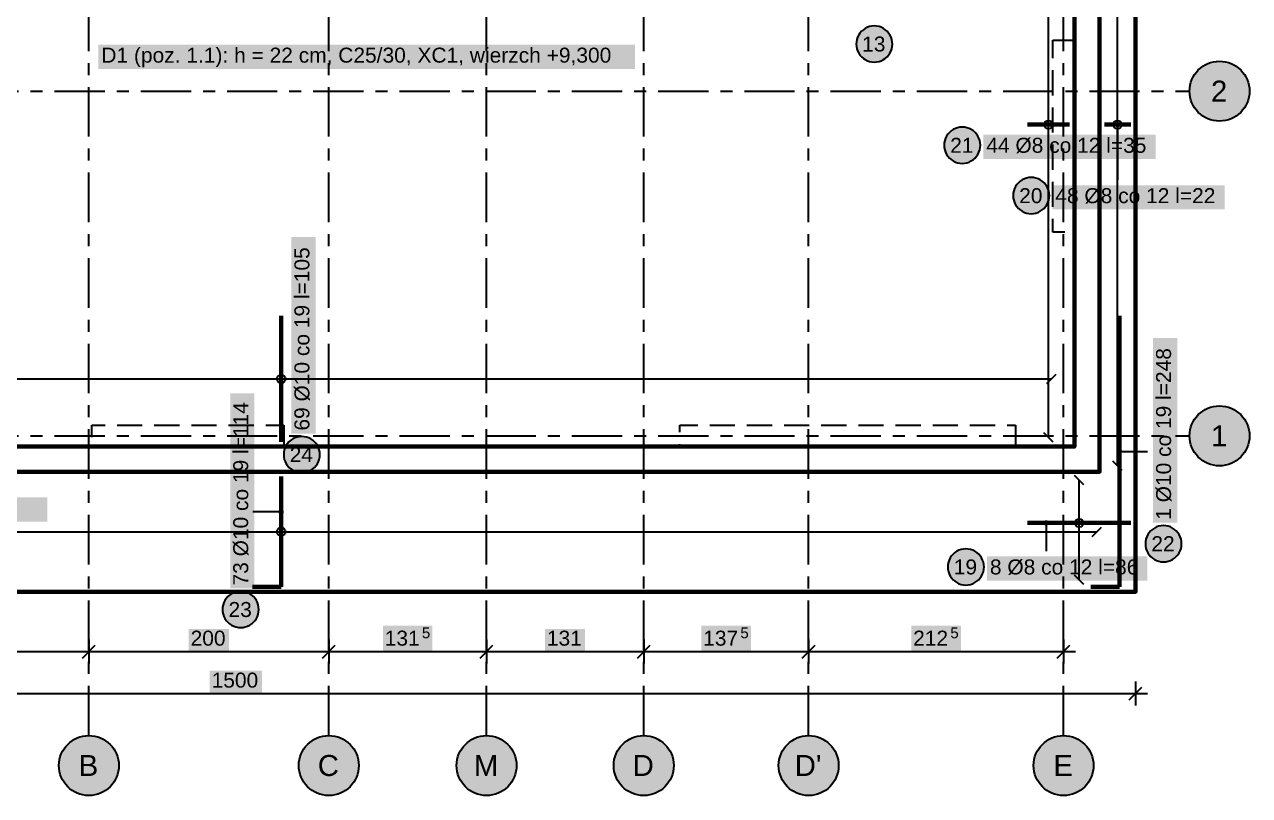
# Model space of a CAD drawing. Header units: metres. Extents: x -4.1 to 13.6, y -3 to 9.8.
# Drawn here: x 3.34 to 13.55, y -3 to 3.43 of the extents above; entities that cross this region are included whole.
import ezdxf

# ---------------------------------------------------------------- set-up
doc = ezdxf.new("R2010")
doc.units = ezdxf.units.M
doc.linetypes.add('KRESKOWA', pattern=[5.25, 4.2, -1.05])
doc.linetypes.add('PUNKTOWA', pattern=[10.5, 8.4, -1.05, 0, -1.05])
for name, color, linetype, lineweight in [('A-MASKA', 7, 'Continuous', 18), ('A-OPISY', 2, 'Continuous', 25), ('K-KONSTR', 7, 'Continuous', 50), ('K-OSIE', 1, 'PUNKTOWA', 25), ('K-WYMIARY', 1, 'Continuous', 25), ('K-ZBROJENIE', 1, 'Continuous', 100), ('K-ZBROJENIE-OPIS', 2, 'Continuous', 25)]:
    doc.layers.add(name, color=color, linetype=linetype, lineweight=lineweight)
doc.styles.add('PL_ARIAL', font='arial.ttf')

msp = doc.modelspace()

# ---------------------------------------------------------------- hatches: boundary and pattern name
at = {"layer": 'A-MASKA', "true_color": 0xffffff}
for points in [[(3.954, 3.06), (8.427, 3.06), (8.427, 3.263), (3.954, 3.263)], [(11.331, 2.309), (12.769, 2.309), (12.769, 2.511), (11.331, 2.511)], [(11.906, 1.889), (13.344, 1.889), (13.344, 2.091), (11.906, 2.091)], [(5.765, 0.019), (5.765, 1.659), (5.563, 1.659), (5.563, 0.019)], [(12.948, -0.725), (12.948, 0.815), (12.746, 0.815), (12.746, -0.725)], [(5.255, -1.273), (5.255, 0.354), (5.053, 0.354), (5.053, -1.273)], [(-1.097, -0.715), (3.528, -0.715), (3.528, -0.512), (-1.097, -0.512)], [(11.361, -1.209), (12.699, -1.209), (12.699, -1.006), (11.361, -1.006)], [(4.708, -1.792), (5.042, -1.792), (5.042, -1.61), (4.708, -1.61)], [(6.326, -1.792), (6.739, -1.792), (6.739, -1.583), (6.326, -1.583)], [(7.678, -1.792), (8.012, -1.792), (8.012, -1.61), (7.678, -1.61)], [(8.981, -1.792), (9.394, -1.792), (9.394, -1.583), (8.981, -1.583)], [(10.731, -1.792), (11.144, -1.792), (11.144, -1.583), (10.731, -1.583)], [(4.883, -2.143), (5.317, -2.143), (5.317, -1.96), (4.883, -1.96)]]:
    msp.add_hatch(color=7, dxfattribs=at).paths.add_polyline_path(points)
at = {"layer": 'K-OSIE', "true_color": 0xffffff}
for points in [[(13.55, 2.875), (13.548, 2.908), (13.541, 2.94), (13.531, 2.971), (13.517, 3), (13.498, 3.027), (13.477, 3.052), (13.452, 3.073), (13.425, 3.092), (13.396, 3.106), (13.365, 3.116), (13.333, 3.123), (13.3, 3.125), (13.267, 3.123), (13.235, 3.116), (13.204, 3.106), (13.175, 3.092), (13.148, 3.073), (13.123, 3.052), (13.102, 3.027), (13.083, 3), (13.069, 2.971), (13.059, 2.94), (13.052, 2.908), (13.05, 2.875), (13.052, 2.842), (13.059, 2.81), (13.069, 2.779), (13.083, 2.75), (13.102, 2.723), (13.123, 2.698), (13.148, 2.677), (13.175, 2.658), (13.204, 2.644), (13.235, 2.634), (13.267, 2.627), (13.3, 2.625), (13.333, 2.627), (13.365, 2.634), (13.396, 2.644), (13.425, 2.658), (13.452, 2.677), (13.477, 2.698), (13.498, 2.723), (13.517, 2.75), (13.531, 2.779), (13.541, 2.81), (13.548, 2.842)], [(13.55, 0), (13.548, 0.033), (13.541, 0.065), (13.531, 0.096), (13.517, 0.125), (13.498, 0.152), (13.477, 0.177), (13.452, 0.198), (13.425, 0.217), (13.396, 0.231), (13.365, 0.241), (13.333, 0.248), (13.3, 0.25), (13.267, 0.248), (13.235, 0.241), (13.204, 0.231), (13.175, 0.217), (13.148, 0.198), (13.123, 0.177), (13.102, 0.152), (13.083, 0.125), (13.069, 0.096), (13.059, 0.065), (13.052, 0.033), (13.05, 0), (13.052, -0.033), (13.059, -0.065), (13.069, -0.096), (13.083, -0.125), (13.102, -0.152), (13.123, -0.177), (13.148, -0.198), (13.175, -0.217), (13.204, -0.231), (13.235, -0.241), (13.267, -0.248), (13.3, -0.25), (13.333, -0.248), (13.365, -0.241), (13.396, -0.231), (13.425, -0.217), (13.452, -0.198), (13.477, -0.177), (13.498, -0.152), (13.517, -0.125), (13.531, -0.096), (13.541, -0.065), (13.548, -0.033)], [(4.125, -2.75), (4.123, -2.717), (4.116, -2.685), (4.106, -2.654), (4.092, -2.625), (4.073, -2.598), (4.052, -2.573), (4.027, -2.552), (4, -2.533), (3.971, -2.519), (3.94, -2.509), (3.908, -2.502), (3.875, -2.5), (3.842, -2.502), (3.81, -2.509), (3.779, -2.519), (3.75, -2.533), (3.723, -2.552), (3.698, -2.573), (3.677, -2.598), (3.658, -2.625), (3.644, -2.654), (3.634, -2.685), (3.627, -2.717), (3.625, -2.75), (3.627, -2.783), (3.634, -2.815), (3.644, -2.846), (3.658, -2.875), (3.677, -2.902), (3.698, -2.927), (3.723, -2.948), (3.75, -2.967), (3.779, -2.981), (3.81, -2.991), (3.842, -2.998), (3.875, -3), (3.908, -2.998), (3.94, -2.991), (3.971, -2.981), (4, -2.967), (4.027, -2.948), (4.052, -2.927), (4.073, -2.902), (4.092, -2.875), (4.106, -2.846), (4.116, -2.815), (4.123, -2.783)], [(6.125, -2.75), (6.123, -2.717), (6.116, -2.685), (6.106, -2.654), (6.092, -2.625), (6.073, -2.598), (6.052, -2.573), (6.027, -2.552), (6, -2.533), (5.971, -2.519), (5.94, -2.509), (5.908, -2.502), (5.875, -2.5), (5.842, -2.502), (5.81, -2.509), (5.779, -2.519), (5.75, -2.533), (5.723, -2.552), (5.698, -2.573), (5.677, -2.598), (5.658, -2.625), (5.644, -2.654), (5.634, -2.685), (5.627, -2.717), (5.625, -2.75), (5.627, -2.783), (5.634, -2.815), (5.644, -2.846), (5.658, -2.875), (5.677, -2.902), (5.698, -2.927), (5.723, -2.948), (5.75, -2.967), (5.779, -2.981), (5.81, -2.991), (5.842, -2.998), (5.875, -3), (5.908, -2.998), (5.94, -2.991), (5.971, -2.981), (6, -2.967), (6.027, -2.948), (6.052, -2.927), (6.073, -2.902), (6.092, -2.875), (6.106, -2.846), (6.116, -2.815), (6.123, -2.783)], [(7.44, -2.75), (7.438, -2.717), (7.431, -2.685), (7.421, -2.654), (7.407, -2.625), (7.388, -2.598), (7.367, -2.573), (7.342, -2.552), (7.315, -2.533), (7.286, -2.519), (7.255, -2.509), (7.223, -2.502), (7.19, -2.5), (7.157, -2.502), (7.125, -2.509), (7.094, -2.519), (7.065, -2.533), (7.038, -2.552), (7.013, -2.573), (6.992, -2.598), (6.973, -2.625), (6.959, -2.654), (6.949, -2.685), (6.942, -2.717), (6.94, -2.75), (6.942, -2.783), (6.949, -2.815), (6.959, -2.846), (6.973, -2.875), (6.992, -2.902), (7.013, -2.927), (7.038, -2.948), (7.065, -2.967), (7.094, -2.981), (7.125, -2.991), (7.157, -2.998), (7.19, -3), (7.223, -2.998), (7.255, -2.991), (7.286, -2.981), (7.315, -2.967), (7.342, -2.948), (7.367, -2.927), (7.388, -2.902), (7.407, -2.875), (7.421, -2.846), (7.431, -2.815), (7.438, -2.783)], [(8.75, -2.75), (8.748, -2.717), (8.741, -2.685), (8.731, -2.654), (8.717, -2.625), (8.698, -2.598), (8.677, -2.573), (8.652, -2.552), (8.625, -2.533), (8.596, -2.519), (8.565, -2.509), (8.533, -2.502), (8.5, -2.5), (8.467, -2.502), (8.435, -2.509), (8.404, -2.519), (8.375, -2.533), (8.348, -2.552), (8.323, -2.573), (8.302, -2.598), (8.283, -2.625), (8.269, -2.654), (8.259, -2.685), (8.252, -2.717), (8.25, -2.75), (8.252, -2.783), (8.259, -2.815), (8.269, -2.846), (8.283, -2.875), (8.302, -2.902), (8.323, -2.927), (8.348, -2.948), (8.375, -2.967), (8.404, -2.981), (8.435, -2.991), (8.467, -2.998), (8.5, -3), (8.533, -2.998), (8.565, -2.991), (8.596, -2.981), (8.625, -2.967), (8.652, -2.948), (8.677, -2.927), (8.698, -2.902), (8.717, -2.875), (8.731, -2.846), (8.741, -2.815), (8.748, -2.783)], [(10.125, -2.75), (10.123, -2.717), (10.116, -2.685), (10.106, -2.654), (10.092, -2.625), (10.073, -2.598), (10.052, -2.573), (10.027, -2.552), (10, -2.533), (9.971, -2.519), (9.94, -2.509), (9.908, -2.502), (9.875, -2.5), (9.842, -2.502), (9.81, -2.509), (9.779, -2.519), (9.75, -2.533), (9.723, -2.552), (9.698, -2.573), (9.677, -2.598), (9.658, -2.625), (9.644, -2.654), (9.634, -2.685), (9.627, -2.717), (9.625, -2.75), (9.627, -2.783), (9.634, -2.815), (9.644, -2.846), (9.658, -2.875), (9.677, -2.902), (9.698, -2.927), (9.723, -2.948), (9.75, -2.967), (9.779, -2.981), (9.81, -2.991), (9.842, -2.998), (9.875, -3), (9.908, -2.998), (9.94, -2.991), (9.971, -2.981), (10, -2.967), (10.027, -2.948), (10.052, -2.927), (10.073, -2.902), (10.092, -2.875), (10.106, -2.846), (10.116, -2.815), (10.123, -2.783)], [(12.25, -2.75), (12.248, -2.717), (12.241, -2.685), (12.231, -2.654), (12.217, -2.625), (12.198, -2.598), (12.177, -2.573), (12.152, -2.552), (12.125, -2.533), (12.096, -2.519), (12.065, -2.509), (12.033, -2.502), (12, -2.5), (11.967, -2.502), (11.935, -2.509), (11.904, -2.519), (11.875, -2.533), (11.848, -2.552), (11.823, -2.573), (11.802, -2.598), (11.783, -2.625), (11.769, -2.654), (11.759, -2.685), (11.752, -2.717), (11.75, -2.75), (11.752, -2.783), (11.759, -2.815), (11.769, -2.846), (11.783, -2.875), (11.802, -2.902), (11.823, -2.927), (11.848, -2.948), (11.875, -2.967), (11.904, -2.981), (11.935, -2.991), (11.967, -2.998), (12, -3), (12.033, -2.998), (12.065, -2.991), (12.096, -2.981), (12.125, -2.967), (12.152, -2.948), (12.177, -2.927), (12.198, -2.902), (12.217, -2.875), (12.231, -2.846), (12.241, -2.815), (12.248, -2.783)]]:
    msp.add_hatch(color=7, dxfattribs=at).paths.add_polyline_path(points)
at = {"layer": 'K-ZBROJENIE-OPIS', "true_color": 0xffffff}
for points in [[(10.574, 3.268), (10.572, 3.288), (10.568, 3.307), (10.562, 3.326), (10.553, 3.344), (10.542, 3.36), (10.529, 3.375), (10.514, 3.388), (10.498, 3.399), (10.48, 3.408), (10.462, 3.414), (10.442, 3.418), (10.422, 3.419), (10.403, 3.418), (10.383, 3.414), (10.365, 3.408), (10.347, 3.399), (10.331, 3.388), (10.316, 3.375), (10.303, 3.36), (10.292, 3.344), (10.283, 3.326), (10.277, 3.307), (10.273, 3.288), (10.271, 3.268), (10.273, 3.249), (10.277, 3.229), (10.283, 3.211), (10.292, 3.193), (10.303, 3.176), (10.316, 3.162), (10.331, 3.148), (10.347, 3.138), (10.365, 3.129), (10.383, 3.122), (10.403, 3.119), (10.422, 3.117), (10.442, 3.119), (10.462, 3.122), (10.48, 3.129), (10.498, 3.138), (10.514, 3.148), (10.529, 3.162), (10.542, 3.176), (10.553, 3.193), (10.562, 3.211), (10.568, 3.229), (10.572, 3.249)], [(11.307, 2.424), (11.305, 2.444), (11.301, 2.463), (11.295, 2.482), (11.286, 2.499), (11.275, 2.516), (11.262, 2.531), (11.248, 2.544), (11.231, 2.555), (11.213, 2.564), (11.195, 2.57), (11.175, 2.574), (11.156, 2.575), (11.136, 2.574), (11.116, 2.57), (11.098, 2.564), (11.08, 2.555), (11.064, 2.544), (11.049, 2.531), (11.036, 2.516), (11.025, 2.499), (11.016, 2.482), (11.01, 2.463), (11.006, 2.444), (11.005, 2.424), (11.006, 2.404), (11.01, 2.385), (11.016, 2.366), (11.025, 2.348), (11.036, 2.332), (11.049, 2.317), (11.064, 2.304), (11.08, 2.293), (11.098, 2.284), (11.116, 2.278), (11.136, 2.274), (11.156, 2.273), (11.175, 2.274), (11.195, 2.278), (11.213, 2.284), (11.231, 2.293), (11.248, 2.304), (11.262, 2.317), (11.275, 2.332), (11.286, 2.348), (11.295, 2.366), (11.301, 2.385), (11.305, 2.404)], [(11.882, 2.004), (11.88, 2.024), (11.876, 2.043), (11.87, 2.062), (11.861, 2.079), (11.85, 2.096), (11.837, 2.111), (11.823, 2.124), (11.806, 2.135), (11.788, 2.144), (11.77, 2.15), (11.75, 2.154), (11.731, 2.155), (11.711, 2.154), (11.691, 2.15), (11.673, 2.144), (11.655, 2.135), (11.639, 2.124), (11.624, 2.111), (11.611, 2.096), (11.6, 2.079), (11.591, 2.062), (11.585, 2.043), (11.581, 2.024), (11.58, 2.004), (11.581, 1.984), (11.585, 1.965), (11.591, 1.946), (11.6, 1.928), (11.611, 1.912), (11.624, 1.897), (11.639, 1.884), (11.655, 1.873), (11.673, 1.864), (11.691, 1.858), (11.711, 1.854), (11.731, 1.853), (11.75, 1.854), (11.77, 1.858), (11.788, 1.864), (11.806, 1.873), (11.823, 1.884), (11.837, 1.897), (11.85, 1.912), (11.861, 1.928), (11.87, 1.946), (11.876, 1.965), (11.88, 1.984)], [(5.801, -0.156), (5.8, -0.137), (5.796, -0.117), (5.79, -0.099), (5.781, -0.081), (5.77, -0.065), (5.757, -0.05), (5.742, -0.037), (5.726, -0.026), (5.708, -0.017), (5.689, -0.011), (5.67, -0.007), (5.65, -0.005), (5.631, -0.007), (5.611, -0.011), (5.592, -0.017), (5.575, -0.026), (5.558, -0.037), (5.543, -0.05), (5.53, -0.065), (5.519, -0.081), (5.511, -0.099), (5.504, -0.117), (5.5, -0.137), (5.499, -0.156), (5.5, -0.176), (5.504, -0.196), (5.511, -0.214), (5.519, -0.232), (5.53, -0.248), (5.543, -0.263), (5.558, -0.276), (5.575, -0.287), (5.592, -0.296), (5.611, -0.302), (5.631, -0.306), (5.65, -0.308), (5.67, -0.306), (5.689, -0.302), (5.708, -0.296), (5.726, -0.287), (5.742, -0.276), (5.757, -0.263), (5.77, -0.248), (5.781, -0.232), (5.79, -0.214), (5.796, -0.196), (5.8, -0.176)], [(12.984, -0.9), (12.983, -0.88), (12.979, -0.861), (12.973, -0.842), (12.964, -0.824), (12.953, -0.808), (12.94, -0.793), (12.925, -0.78), (12.909, -0.769), (12.891, -0.76), (12.872, -0.754), (12.853, -0.75), (12.833, -0.749), (12.813, -0.75), (12.794, -0.754), (12.775, -0.76), (12.758, -0.769), (12.741, -0.78), (12.726, -0.793), (12.713, -0.808), (12.702, -0.824), (12.694, -0.842), (12.687, -0.861), (12.683, -0.88), (12.682, -0.9), (12.683, -0.92), (12.687, -0.939), (12.694, -0.958), (12.702, -0.975), (12.713, -0.992), (12.726, -1.007), (12.741, -1.02), (12.758, -1.031), (12.775, -1.04), (12.794, -1.046), (12.813, -1.05), (12.833, -1.051), (12.853, -1.05), (12.872, -1.046), (12.891, -1.04), (12.909, -1.031), (12.925, -1.02), (12.94, -1.007), (12.953, -0.992), (12.964, -0.975), (12.973, -0.958), (12.979, -0.939), (12.983, -0.92)], [(11.337, -1.094), (11.336, -1.074), (11.332, -1.054), (11.325, -1.036), (11.317, -1.018), (11.306, -1.002), (11.293, -0.987), (11.278, -0.974), (11.261, -0.963), (11.244, -0.954), (11.225, -0.948), (11.206, -0.944), (11.186, -0.942), (11.166, -0.944), (11.147, -0.948), (11.128, -0.954), (11.11, -0.963), (11.094, -0.974), (11.079, -0.987), (11.066, -1.002), (11.055, -1.018), (11.046, -1.036), (11.04, -1.054), (11.036, -1.074), (11.035, -1.094), (11.036, -1.113), (11.04, -1.133), (11.046, -1.151), (11.055, -1.169), (11.066, -1.185), (11.079, -1.2), (11.094, -1.213), (11.11, -1.224), (11.128, -1.233), (11.147, -1.239), (11.166, -1.243), (11.186, -1.245), (11.206, -1.243), (11.225, -1.239), (11.244, -1.233), (11.261, -1.224), (11.278, -1.213), (11.293, -1.2), (11.306, -1.185), (11.317, -1.169), (11.325, -1.151), (11.332, -1.133), (11.336, -1.113)], [(5.291, -1.448), (5.29, -1.428), (5.286, -1.409), (5.28, -1.39), (5.271, -1.373), (5.26, -1.356), (5.247, -1.341), (5.232, -1.328), (5.216, -1.317), (5.198, -1.309), (5.179, -1.302), (5.16, -1.298), (5.14, -1.297), (5.121, -1.298), (5.101, -1.302), (5.082, -1.309), (5.065, -1.317), (5.048, -1.328), (5.033, -1.341), (5.02, -1.356), (5.009, -1.373), (5.001, -1.39), (4.994, -1.409), (4.99, -1.428), (4.989, -1.448), (4.99, -1.468), (4.994, -1.487), (5.001, -1.506), (5.009, -1.524), (5.02, -1.54), (5.033, -1.555), (5.048, -1.568), (5.065, -1.579), (5.082, -1.588), (5.101, -1.594), (5.121, -1.598), (5.14, -1.599), (5.16, -1.598), (5.179, -1.594), (5.198, -1.588), (5.216, -1.579), (5.232, -1.568), (5.247, -1.555), (5.26, -1.54), (5.271, -1.524), (5.28, -1.506), (5.286, -1.487), (5.29, -1.468)]]:
    msp.add_hatch(color=7, dxfattribs=at).paths.add_polyline_path(points)
at = {"layer": 'K-ZBROJENIE-OPIS', "true_color": 0x000000}
for points in [[(12.473, 2.596), (12.472, 2.602), (12.469, 2.608), (12.466, 2.612), (12.461, 2.616), (12.456, 2.618), (12.45, 2.619), (12.444, 2.618), (12.439, 2.616), (12.434, 2.612), (12.431, 2.608), (12.428, 2.602), (12.427, 2.596), (12.428, 2.591), (12.431, 2.585), (12.434, 2.581), (12.439, 2.577), (12.444, 2.575), (12.45, 2.574), (12.456, 2.575), (12.461, 2.577), (12.466, 2.581), (12.469, 2.585), (12.472, 2.591)], [(12.488, -0.13), (12.487, -0.124), (12.485, -0.119), (12.481, -0.114), (12.477, -0.111), (12.471, -0.108), (12.466, -0.107), (12.46, -0.108), (12.454, -0.111), (12.45, -0.114), (12.446, -0.119), (12.444, -0.124), (12.443, -0.13), (12.444, -0.136), (12.446, -0.141), (12.45, -0.146), (12.454, -0.149), (12.46, -0.152), (12.466, -0.152), (12.471, -0.152), (12.477, -0.149), (12.481, -0.146), (12.485, -0.141), (12.487, -0.136)], [(5.5, -0.634), (5.499, -0.629), (5.497, -0.623), (5.494, -0.618), (5.489, -0.615), (5.484, -0.613), (5.478, -0.612), (5.472, -0.613), (5.466, -0.615), (5.462, -0.618), (5.458, -0.623), (5.456, -0.629), (5.455, -0.634), (5.456, -0.64), (5.458, -0.646), (5.462, -0.65), (5.466, -0.654), (5.472, -0.656), (5.478, -0.657), (5.484, -0.656), (5.489, -0.654), (5.494, -0.65), (5.497, -0.646), (5.499, -0.64)], [(11.877, -0.726), (11.877, -0.72), (11.874, -0.715), (11.871, -0.71), (11.866, -0.707), (11.861, -0.704), (11.855, -0.704), (11.849, -0.704), (11.844, -0.707), (11.839, -0.71), (11.835, -0.715), (11.833, -0.72), (11.832, -0.726), (11.833, -0.732), (11.835, -0.737), (11.839, -0.742), (11.844, -0.746), (11.849, -0.748), (11.855, -0.749), (11.861, -0.748), (11.866, -0.746), (11.871, -0.742), (11.874, -0.737), (11.877, -0.732)]]:
    msp.add_hatch(color=7, dxfattribs=at).paths.add_polyline_path(points)

# ---------------------------------------------------------------- linework, layer by layer
at = {"layer": 'K-KONSTR', "lineweight": 70, "ltscale": 0.05}
for points in [[(-1.1, -0.09), (12.09, -0.09), (12.09, 5.215), (8.59, 5.215), (8.59, 8.84), (3.785, 8.84), (3.785, 5.215), (-1.1, 5.215)], [(-2.4, -1.3), (12.6, -1.3), (12.6, 5.425), (12.3, 5.425), (12.3, -0.3), (-1.3, -0.3), (-1.3, 5.425), (-2.4, 5.425)]]:
    msp.add_lwpolyline(points, close=True, dxfattribs=at)
at = {"layer": 'K-KONSTR', "linetype": 'KRESKOWA', "lineweight": 35, "ltscale": 0.05, "flags": 128}
for points in [[(11.91, 3.3), (12.09, 3.3), (12.09, 1.7), (11.91, 1.7)], [(5.5, 0.09), (5.5, -0.09), (3.9, -0.09), (3.9, 0.09)], [(11.6, 0.09), (11.6, -0.09), (8.8, -0.09), (8.8, 0.09)]]:
    msp.add_lwpolyline(points, close=True, dxfattribs=at)
at = {"layer": 'K-OSIE', "linetype": 'PUNKTOWA', "lineweight": 35, "ltscale": 0.049248, "flags": 128}
for points in [[(3.875, -2.5), (3.875, 9.29)], [(5.875, -2.5), (5.875, 9.29)], [(7.19, -2.5), (7.19, 9.29)], [(8.5, -2.5), (8.5, 9.29)], [(9.875, -2.5), (9.875, 9.29)], [(12, -2.5), (12, 9.29)]]:
    msp.add_lwpolyline(points, dxfattribs=at)
at = {"layer": 'K-OSIE', "linetype": 'PUNKTOWA', "lineweight": 35, "ltscale": 0.049865, "flags": 128}
for points in [[(-3.6, 2.875), (13.05, 2.875)], [(-3.6, 0), (13.05, 0)]]:
    msp.add_lwpolyline(points, dxfattribs=at)
at = {"layer": 'K-OSIE', "linetype": 'Continuous', "lineweight": 35, "ltscale": 0.05}
for centre in [(13.3, 2.875), (13.3, 0), (3.875, -2.75), (5.875, -2.75), (7.19, -2.75), (8.5, -2.75), (9.875, -2.75), (12, -2.75)]:
    msp.add_circle(centre, 0.25, dxfattribs=at)
at = {"layer": 'K-WYMIARY', "lineweight": 35, "ltscale": 0.05}
for points in [[(3.875, -1.7), (3.875, -1.9)], [(5.875, -1.7), (5.875, -1.9)], [(7.19, -1.7), (7.19, -1.9)], [(8.5, -1.7), (8.5, -1.9)], [(9.875, -1.7), (9.875, -1.9)], [(12, -1.7), (12, -1.9)], [(-1.1, -1.8), (12.1, -1.8)], [(3.822, -1.853), (3.928, -1.747)], [(5.822, -1.853), (5.928, -1.747)], [(7.137, -1.853), (7.243, -1.747)], [(8.447, -1.853), (8.553, -1.747)], [(9.822, -1.853), (9.928, -1.747)], [(11.947, -1.853), (12.053, -1.747)], [(12.547, -2.203), (12.653, -2.097)], [(12.6, -2.05), (12.6, -2.25)], [(-2.5, -2.15), (12.7, -2.15)]]:
    msp.add_lwpolyline(points, dxfattribs=at)
at = {"layer": 'K-ZBROJENIE', "lineweight": 70, "ltscale": 0.05}
for points in [[(11.7, 2.596), (12.05, 2.596)], [(12.34, 2.596), (12.56, 2.596)], [(5.478, -0.05), (5.478, 1)], [(12.466, -1.26), (12.466, 1)], [(5.478, -1.26), (5.478, -0.34)], [(11.7, -0.726), (12.56, -0.726)], [(5.478, -1.26), (5.238, -1.26)], [(12.466, -1.26), (12.226, -1.26)]]:
    msp.add_lwpolyline(points, dxfattribs=at)
at = {"layer": 'K-ZBROJENIE-OPIS', "lineweight": 35, "ltscale": 0.05}
for points in [[(12.45, -0.251), (12.45, 5.326)], [(11.875, -0.014), (11.875, 5.088)], [(12.45, 2.596), (12.45, 2.136)], [(11.86, 0.436), (11.938, 0.514)], [(-0.944, 0.475), (11.899, 0.475)], [(11.914, -0.053), (11.836, 0.025)], [(12.466, -0.13), (12.701, -0.13)], [(12.489, -0.29), (12.411, -0.212)], [(12.169, -0.409), (12.091, -0.331)], [(12.13, -1.201), (12.13, -0.37)], [(5.478, -0.634), (5.243, -0.634)], [(-1.321, -0.8), (12.277, -0.8)], [(11.855, -0.726), (11.855, -0.961)], [(12.238, -0.839), (12.316, -0.761)], [(12.169, -1.24), (12.091, -1.162)]]:
    msp.add_lwpolyline(points, dxfattribs=at)
for points in [[(10.574, 3.268), (10.572, 3.288), (10.568, 3.307), (10.562, 3.326), (10.553, 3.344), (10.542, 3.36), (10.529, 3.375), (10.514, 3.388), (10.498, 3.399), (10.48, 3.408), (10.462, 3.414), (10.442, 3.418), (10.422, 3.419), (10.403, 3.418), (10.383, 3.414), (10.365, 3.408), (10.347, 3.399), (10.331, 3.388), (10.316, 3.375), (10.303, 3.36), (10.292, 3.344), (10.283, 3.326), (10.277, 3.307), (10.273, 3.288), (10.271, 3.268), (10.273, 3.249), (10.277, 3.229), (10.283, 3.211), (10.292, 3.193), (10.303, 3.176), (10.316, 3.162), (10.331, 3.148), (10.347, 3.138), (10.365, 3.129), (10.383, 3.122), (10.403, 3.119), (10.422, 3.117), (10.442, 3.119), (10.462, 3.122), (10.48, 3.129), (10.498, 3.138), (10.514, 3.148), (10.529, 3.162), (10.542, 3.176), (10.553, 3.193), (10.562, 3.211), (10.568, 3.229), (10.572, 3.249)], [(11.307, 2.424), (11.305, 2.444), (11.301, 2.463), (11.295, 2.482), (11.286, 2.499), (11.275, 2.516), (11.262, 2.531), (11.248, 2.544), (11.231, 2.555), (11.213, 2.564), (11.195, 2.57), (11.175, 2.574), (11.156, 2.575), (11.136, 2.574), (11.116, 2.57), (11.098, 2.564), (11.08, 2.555), (11.064, 2.544), (11.049, 2.531), (11.036, 2.516), (11.025, 2.499), (11.016, 2.482), (11.01, 2.463), (11.006, 2.444), (11.005, 2.424), (11.006, 2.404), (11.01, 2.385), (11.016, 2.366), (11.025, 2.348), (11.036, 2.332), (11.049, 2.317), (11.064, 2.304), (11.08, 2.293), (11.098, 2.284), (11.116, 2.278), (11.136, 2.274), (11.156, 2.273), (11.175, 2.274), (11.195, 2.278), (11.213, 2.284), (11.231, 2.293), (11.248, 2.304), (11.262, 2.317), (11.275, 2.332), (11.286, 2.348), (11.295, 2.366), (11.301, 2.385), (11.305, 2.404)], [(11.882, 2.004), (11.88, 2.024), (11.876, 2.043), (11.87, 2.062), (11.861, 2.079), (11.85, 2.096), (11.837, 2.111), (11.823, 2.124), (11.806, 2.135), (11.788, 2.144), (11.77, 2.15), (11.75, 2.154), (11.731, 2.155), (11.711, 2.154), (11.691, 2.15), (11.673, 2.144), (11.655, 2.135), (11.639, 2.124), (11.624, 2.111), (11.611, 2.096), (11.6, 2.079), (11.591, 2.062), (11.585, 2.043), (11.581, 2.024), (11.58, 2.004), (11.581, 1.984), (11.585, 1.965), (11.591, 1.946), (11.6, 1.928), (11.611, 1.912), (11.624, 1.897), (11.639, 1.884), (11.655, 1.873), (11.673, 1.864), (11.691, 1.858), (11.711, 1.854), (11.731, 1.853), (11.75, 1.854), (11.77, 1.858), (11.788, 1.864), (11.806, 1.873), (11.823, 1.884), (11.837, 1.897), (11.85, 1.912), (11.861, 1.928), (11.87, 1.946), (11.876, 1.965), (11.88, 1.984)], [(5.801, -0.156), (5.8, -0.137), (5.796, -0.117), (5.79, -0.099), (5.781, -0.081), (5.77, -0.065), (5.757, -0.05), (5.742, -0.037), (5.726, -0.026), (5.708, -0.017), (5.689, -0.011), (5.67, -0.007), (5.65, -0.005), (5.631, -0.007), (5.611, -0.011), (5.592, -0.017), (5.575, -0.026), (5.558, -0.037), (5.543, -0.05), (5.53, -0.065), (5.519, -0.081), (5.511, -0.099), (5.504, -0.117), (5.5, -0.137), (5.499, -0.156), (5.5, -0.176), (5.504, -0.196), (5.511, -0.214), (5.519, -0.232), (5.53, -0.248), (5.543, -0.263), (5.558, -0.276), (5.575, -0.287), (5.592, -0.296), (5.611, -0.302), (5.631, -0.306), (5.65, -0.308), (5.67, -0.306), (5.689, -0.302), (5.708, -0.296), (5.726, -0.287), (5.742, -0.276), (5.757, -0.263), (5.77, -0.248), (5.781, -0.232), (5.79, -0.214), (5.796, -0.196), (5.8, -0.176)], [(12.984, -0.9), (12.983, -0.88), (12.979, -0.861), (12.973, -0.842), (12.964, -0.824), (12.953, -0.808), (12.94, -0.793), (12.925, -0.78), (12.909, -0.769), (12.891, -0.76), (12.872, -0.754), (12.853, -0.75), (12.833, -0.749), (12.813, -0.75), (12.794, -0.754), (12.775, -0.76), (12.758, -0.769), (12.741, -0.78), (12.726, -0.793), (12.713, -0.808), (12.702, -0.824), (12.694, -0.842), (12.687, -0.861), (12.683, -0.88), (12.682, -0.9), (12.683, -0.92), (12.687, -0.939), (12.694, -0.958), (12.702, -0.975), (12.713, -0.992), (12.726, -1.007), (12.741, -1.02), (12.758, -1.031), (12.775, -1.04), (12.794, -1.046), (12.813, -1.05), (12.833, -1.051), (12.853, -1.05), (12.872, -1.046), (12.891, -1.04), (12.909, -1.031), (12.925, -1.02), (12.94, -1.007), (12.953, -0.992), (12.964, -0.975), (12.973, -0.958), (12.979, -0.939), (12.983, -0.92)], [(11.337, -1.094), (11.336, -1.074), (11.332, -1.054), (11.325, -1.036), (11.317, -1.018), (11.306, -1.002), (11.293, -0.987), (11.278, -0.974), (11.261, -0.963), (11.244, -0.954), (11.225, -0.948), (11.206, -0.944), (11.186, -0.942), (11.166, -0.944), (11.147, -0.948), (11.128, -0.954), (11.11, -0.963), (11.094, -0.974), (11.079, -0.987), (11.066, -1.002), (11.055, -1.018), (11.046, -1.036), (11.04, -1.054), (11.036, -1.074), (11.035, -1.094), (11.036, -1.113), (11.04, -1.133), (11.046, -1.151), (11.055, -1.169), (11.066, -1.185), (11.079, -1.2), (11.094, -1.213), (11.11, -1.224), (11.128, -1.233), (11.147, -1.239), (11.166, -1.243), (11.186, -1.245), (11.206, -1.243), (11.225, -1.239), (11.244, -1.233), (11.261, -1.224), (11.278, -1.213), (11.293, -1.2), (11.306, -1.185), (11.317, -1.169), (11.325, -1.151), (11.332, -1.133), (11.336, -1.113)], [(5.291, -1.448), (5.29, -1.428), (5.286, -1.409), (5.28, -1.39), (5.271, -1.373), (5.26, -1.356), (5.247, -1.341), (5.232, -1.328), (5.216, -1.317), (5.198, -1.309), (5.179, -1.302), (5.16, -1.298), (5.14, -1.297), (5.121, -1.298), (5.101, -1.302), (5.082, -1.309), (5.065, -1.317), (5.048, -1.328), (5.033, -1.341), (5.02, -1.356), (5.009, -1.373), (5.001, -1.39), (4.994, -1.409), (4.99, -1.428), (4.989, -1.448), (4.99, -1.468), (4.994, -1.487), (5.001, -1.506), (5.009, -1.524), (5.02, -1.54), (5.033, -1.555), (5.048, -1.568), (5.065, -1.579), (5.082, -1.588), (5.101, -1.594), (5.121, -1.598), (5.14, -1.599), (5.16, -1.598), (5.179, -1.594), (5.198, -1.588), (5.216, -1.579), (5.232, -1.568), (5.247, -1.555), (5.26, -1.54), (5.271, -1.524), (5.28, -1.506), (5.286, -1.487), (5.29, -1.468)]]:
    msp.add_lwpolyline(points, close=True, dxfattribs=at)
for centre in [(11.875, 2.596), (12.45, 2.596), (5.478, 0.475), (12.13, -0.726), (5.478, -0.8)]:
    msp.add_circle(centre, 0.035, dxfattribs=at)

# ---------------------------------------------------------------- texts
at = {"layer": 'A-OPISY', "style": 'PL_ARIAL'}
msp.add_text('D1 (poz. 1.1): h = 22 cm, C25/30, XC1, wierzch +9,300', height=0.125, dxfattribs=at).set_placement((3.979, 3.113))
at = {"layer": 'K-OSIE', "style": 'PL_ARIAL'}
for s, p in [('2', (13.229, 2.788)), ('1', (13.229, -0.088)), ('B', (3.79, -2.837)), ('C', (5.783, -2.837)), ('M', (7.084, -2.837)), ('D', (8.408, -2.837)), ("D'", (9.759, -2.837)), ('E', (11.915, -2.837))]:
    msp.add_text(s, height=0.175, dxfattribs=at).set_placement(p)
at = {"layer": 'K-WYMIARY', "style": 'PL_ARIAL'}
for s, height, p in [('200', 0.125, (4.723, -1.75)), ('131', 0.125, (6.341, -1.75)), ('5', 0.09, (6.651, -1.688)), ('131', 0.125, (7.693, -1.75)), ('137', 0.125, (8.996, -1.75)), ('5', 0.09, (9.306, -1.688)), ('212', 0.125, (10.746, -1.75)), ('5', 0.09, (11.056, -1.688)), ('1500', 0.125, (4.898, -2.1))]:
    msp.add_text(s, height=height, dxfattribs=at).set_placement(p)
at = {"layer": 'K-ZBROJENIE-OPIS', "style": 'PL_ARIAL'}
for s, p in [('13', (10.321, 3.206)), ('21', (11.055, 2.361)), ('44 Ø8 co 12 l=35', (11.356, 2.361)), ('20', (11.63, 1.941)), ('48 Ø8 co 12 l=22', (11.931, 1.941)), ('24', (5.549, -0.219)), ('22', (12.732, -0.962)), ('19', (11.085, -1.156)), ('8 Ø8 co 12 l=86', (11.386, -1.156)), ('23', (5.039, -1.511))]:
    msp.add_text(s, height=0.125, dxfattribs=at).set_placement(p)
for s, p in [('69 Ø10 co 19 l=105', (5.713, 0.044)), ('1 Ø10 co 19 l=248', (12.896, -0.7)), ('73 Ø10 co 19 l=114', (5.203, -1.248))]:
    msp.add_text(s, height=0.125, rotation=90, dxfattribs=at).set_placement(p)

doc.saveas('drawing.dxf')
